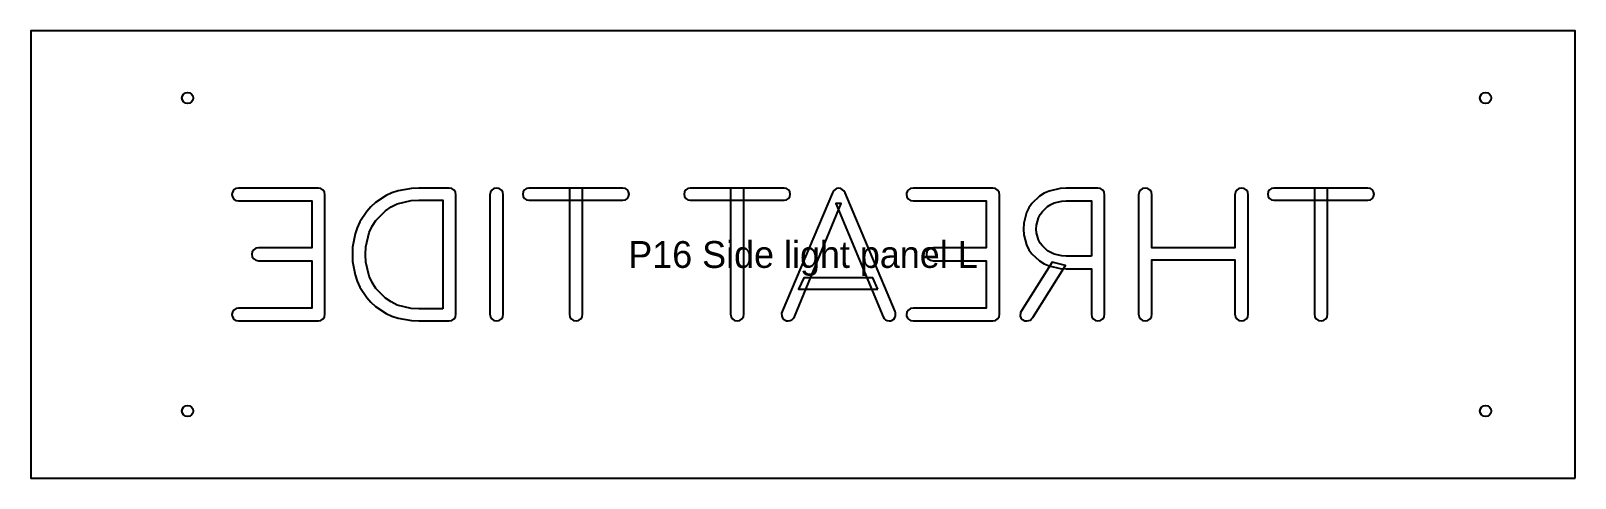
# Model space of a CAD drawing. Header units: millimetres. Extents: x 0 to 690, y 0 to 200.
import ezdxf
from ezdxf.enums import TextEntityAlignment as Align

# ---------------------------------------------------------------- set-up
doc = ezdxf.new("R2010")
doc.units = ezdxf.units.MM
for name, color, linetype in [('CUT_INSIDE', 5, 'Continuous'), ('CUT_OUTSIDE', 1, 'Continuous'), ('ENGRAVE', 4, 'Continuous'), ('NOTES', 7, 'Continuous')]:
    doc.layers.add(name, color=color, linetype=linetype)

msp = doc.modelspace()

# ---------------------------------------------------------------- linework, layer by layer
at = {"layer": 'CUT_INSIDE'}
for centre in [(70, 170), (650, 170), (70, 30), (650, 30)]:
    msp.add_circle(centre, 2.5, dxfattribs=at)
at = {"layer": 'CUT_OUTSIDE'}
msp.add_lwpolyline([(690, 0), (690, 200), (0, 200), (0, 0), (690, 0)], close=True, dxfattribs=at)
at = {"layer": 'ENGRAVE'}
for points in [[(128.44, 70.32), (129.62, 70.53), (130.57, 71.16), (131.2, 72.11), (131.4, 73.29), (131.4, 126.72), (131.2, 127.9), (130.57, 128.84), (129.62, 129.47), (128.44, 129.68), (92.8, 129.68), (91.66, 129.48), (90.71, 128.88), (90.32, 128.45), (89.88, 127.41), (89.83, 126.79), (90.05, 125.72), (90.71, 124.81), (91.66, 124.18), (92.8, 123.98), (125.48, 123.98), (125.48, 103), (101.69, 103), (100.51, 102.79), (99.57, 102.16), (98.94, 101.24), (98.72, 100.12), (98.94, 98.99), (99.57, 98.06), (100.51, 97.44), (101.69, 97.23), (125.48, 97.23), (125.48, 76.02), (92.8, 76.02), (91.66, 75.81), (90.71, 75.18), (90.05, 74.27), (89.83, 73.21), (89.88, 72.59), (90.32, 71.55), (90.71, 71.12), (91.66, 70.52), (92.8, 70.32), (128.44, 70.32)], [(186.96, 70.32), (188.14, 70.53), (189.09, 71.16), (189.72, 72.11), (189.92, 73.29), (189.92, 126.72), (189.72, 127.9), (189.09, 128.84), (188.14, 129.47), (186.96, 129.68), (173.28, 129.68), (170.08, 129.54), (164.1, 128.46), (161.32, 127.51), (158.69, 126.32), (153.99, 123.24), (151.92, 121.36), (150.06, 119.28), (147, 114.58), (145.81, 111.97), (144.86, 109.2), (143.77, 103.24), (143.64, 100.04), (143.77, 96.84), (144.86, 90.85), (145.81, 88.07), (147, 85.44), (150.06, 80.73), (151.92, 78.65), (153.99, 76.77), (158.69, 73.69), (161.32, 72.49), (164.1, 71.54), (170.08, 70.46), (173.28, 70.32), (186.96, 70.32)], [(184, 75.64), (173.28, 75.64), (169.89, 75.84), (163.72, 77.41), (160.94, 78.79), (158.4, 80.52), (154.2, 84.85), (152.53, 87.46), (151.2, 90.31), (149.68, 96.6), (149.49, 100.04), (149.68, 103.48), (151.2, 109.77), (152.53, 112.62), (154.2, 115.23), (158.4, 119.54), (160.94, 121.24), (163.72, 122.61), (169.89, 124.16), (173.28, 124.36), (184, 124.36), (184, 75.64)], [(208.08, 70.32), (209.26, 70.53), (210.22, 71.16), (210.84, 72.11), (211.05, 73.29), (211.05, 126.72), (210.84, 127.9), (210.22, 128.84), (209.26, 129.47), (208.08, 129.68), (206.91, 129.47), (205.97, 128.84), (205.34, 127.9), (205.12, 126.72), (205.12, 73.29), (205.34, 72.11), (205.97, 71.16), (206.91, 70.53), (208.08, 70.32)], [(264.56, 124.28), (265.66, 124.47), (266.53, 125.04), (267.1, 125.9), (267.29, 126.94), (267.1, 128.04), (266.53, 128.92), (265.66, 129.49), (264.56, 129.68), (222.52, 129.68), (221.42, 129.49), (220.55, 128.92), (219.98, 128.04), (219.79, 126.94), (219.98, 125.9), (220.55, 125.04), (221.42, 124.47), (222.52, 124.28), (264.56, 124.28)], [(243.58, 70.32), (244.71, 70.54), (245.68, 71.19), (246.33, 72.16), (246.54, 73.29), (246.54, 129.68), (240.62, 129.68), (240.62, 73.29), (240.83, 72.16), (241.45, 71.19), (242.4, 70.54), (243.58, 70.32)], [(336.6, 124.28), (337.7, 124.47), (338.58, 125.04), (339.15, 125.9), (339.34, 126.94), (339.15, 128.04), (338.58, 128.92), (337.7, 129.49), (336.6, 129.68), (294.57, 129.68), (293.47, 129.49), (292.6, 128.92), (292.03, 128.04), (291.84, 126.94), (292.03, 125.9), (292.6, 125.04), (293.47, 124.47), (294.57, 124.28), (336.6, 124.28)], [(315.62, 70.32), (316.76, 70.54), (317.72, 71.19), (318.37, 72.16), (318.59, 73.29), (318.59, 129.68), (312.66, 129.68), (312.66, 73.29), (312.87, 72.16), (313.5, 71.19), (314.44, 70.54), (315.62, 70.32)], [(383.49, 70.32), (384.3, 70.41), (385.55, 71.13), (385.99, 71.76), (386.29, 72.48), (386.36, 73.89), (386.15, 74.58), (363.81, 127.63), (363.31, 128.53), (361.86, 129.55), (360.91, 129.68), (360, 129.55), (358.6, 128.53), (358.11, 127.63), (335.69, 74.5), (335.44, 73.79), (335.54, 72.38), (335.88, 71.69), (336.36, 71.09), (337.59, 70.41), (338.35, 70.32), (339.21, 70.44), (339.98, 70.78), (340.63, 71.35), (341.15, 72.15), (362.05, 122.84), (359.7, 122.84), (380.76, 72.15), (381.22, 71.35), (381.86, 70.78), (382.62, 70.44), (383.49, 70.32)], [(429.85, 70.32), (431.03, 70.53), (431.98, 71.16), (432.61, 72.11), (432.82, 73.29), (432.82, 126.72), (432.61, 127.9), (431.98, 128.84), (431.03, 129.47), (429.85, 129.68), (394.21, 129.68), (393.08, 129.48), (392.12, 128.88), (391.74, 128.45), (391.3, 127.41), (391.24, 126.79), (391.46, 125.72), (392.12, 124.81), (393.08, 124.18), (394.21, 123.98), (426.89, 123.98), (426.89, 103), (403.1, 103), (401.93, 102.79), (400.98, 102.16), (400.35, 101.24), (400.14, 100.12), (400.35, 98.99), (400.98, 98.06), (401.93, 97.44), (403.1, 97.23), (426.89, 97.23), (426.89, 76.02), (394.21, 76.02), (393.08, 75.81), (392.12, 75.18), (391.46, 74.27), (391.24, 73.21), (391.3, 72.59), (391.74, 71.55), (392.12, 71.12), (393.08, 70.52), (394.21, 70.32), (429.85, 70.32)], [(476.81, 70.32), (477.99, 70.53), (478.95, 71.16), (479.57, 72.11), (479.78, 73.29), (479.78, 126.72), (479.57, 127.9), (478.95, 128.84), (477.99, 129.47), (476.81, 129.68), (462.61, 129.68), (459.91, 129.53), (454.97, 128.37), (452.73, 127.36), (450.68, 126.09), (447.28, 122.86), (445.93, 120.9), (444.85, 118.75), (443.61, 113.98), (443.46, 111.36), (443.61, 108.85), (444.85, 104.25), (445.93, 102.16), (447.28, 100.26), (450.68, 97.1), (452.73, 95.86), (454.97, 94.86), (459.91, 93.72), (462.61, 93.58), (473.86, 93.58), (473.86, 73.29), (474.07, 72.11), (474.7, 71.16), (475.64, 70.53), (476.81, 70.32)], [(540.96, 70.32), (542.14, 70.53), (543.1, 71.16), (543.72, 72.11), (543.93, 73.29), (543.93, 126.72), (543.72, 127.9), (543.1, 128.84), (542.14, 129.47), (540.96, 129.68), (539.79, 129.47), (538.85, 128.84), (538.22, 127.9), (538, 126.72), (538, 103), (500.92, 103), (500.92, 126.72), (500.71, 127.9), (500.09, 128.84), (499.13, 129.47), (497.95, 129.68), (496.77, 129.47), (495.82, 128.84), (495.19, 127.9), (494.98, 126.72), (494.98, 73.29), (495.19, 72.11), (495.82, 71.16), (496.77, 70.53), (497.95, 70.32), (499.13, 70.53), (500.09, 71.16), (500.71, 72.11), (500.92, 73.29), (500.92, 97.68), (538, 97.68), (538, 73.29), (538.22, 72.11), (538.85, 71.16), (539.79, 70.53), (540.96, 70.32)], [(597.44, 124.28), (598.54, 124.47), (599.41, 125.04), (599.98, 125.9), (600.17, 126.94), (599.98, 128.04), (599.41, 128.92), (598.54, 129.49), (597.44, 129.68), (555.4, 129.68), (554.3, 129.49), (553.43, 128.92), (552.86, 128.04), (552.67, 126.94), (552.86, 125.9), (553.43, 125.04), (554.3, 124.47), (555.4, 124.28), (597.44, 124.28)], [(576.46, 70.32), (577.59, 70.54), (578.56, 71.19), (579.21, 72.16), (579.42, 73.29), (579.42, 129.68), (573.5, 129.68), (573.5, 73.29), (573.71, 72.16), (574.33, 71.19), (575.28, 70.54), (576.46, 70.32)], [(473.86, 99.28), (462.61, 99.28), (460.72, 99.37), (457.29, 100.15), (455.73, 100.83), (454.31, 101.69), (451.94, 103.84), (450.98, 105.13), (450.22, 106.55), (449.34, 109.67), (449.23, 111.36), (449.34, 113.17), (450.22, 116.46), (450.98, 117.94), (451.94, 119.29), (454.31, 121.51), (455.73, 122.38), (457.29, 123.08), (460.72, 123.88), (462.61, 123.98), (473.86, 123.98), (473.86, 99.28)], [(445.05, 70.32), (445.93, 70.42), (446.6, 70.7), (447.15, 71.18), (447.64, 71.84), (462.23, 95.1), (456.29, 96.62), (442.7, 74.88), (442.24, 74), (442.03, 72.4), (442.28, 71.69), (442.72, 71.09), (444.1, 70.41), (445.05, 70.32)], [(378.48, 84.46), (376.2, 89.55), (345.33, 89.55), (343.05, 84.46), (378.48, 84.46)]]:
    msp.add_lwpolyline(points, close=True, dxfattribs=at)

# ---------------------------------------------------------------- texts
at = {"layer": 'NOTES'}
msp.add_text('P16 Side light panel L', height=12, dxfattribs=at).set_placement((345, 100), align=Align.MIDDLE_CENTER)

doc.saveas('drawing.dxf')
